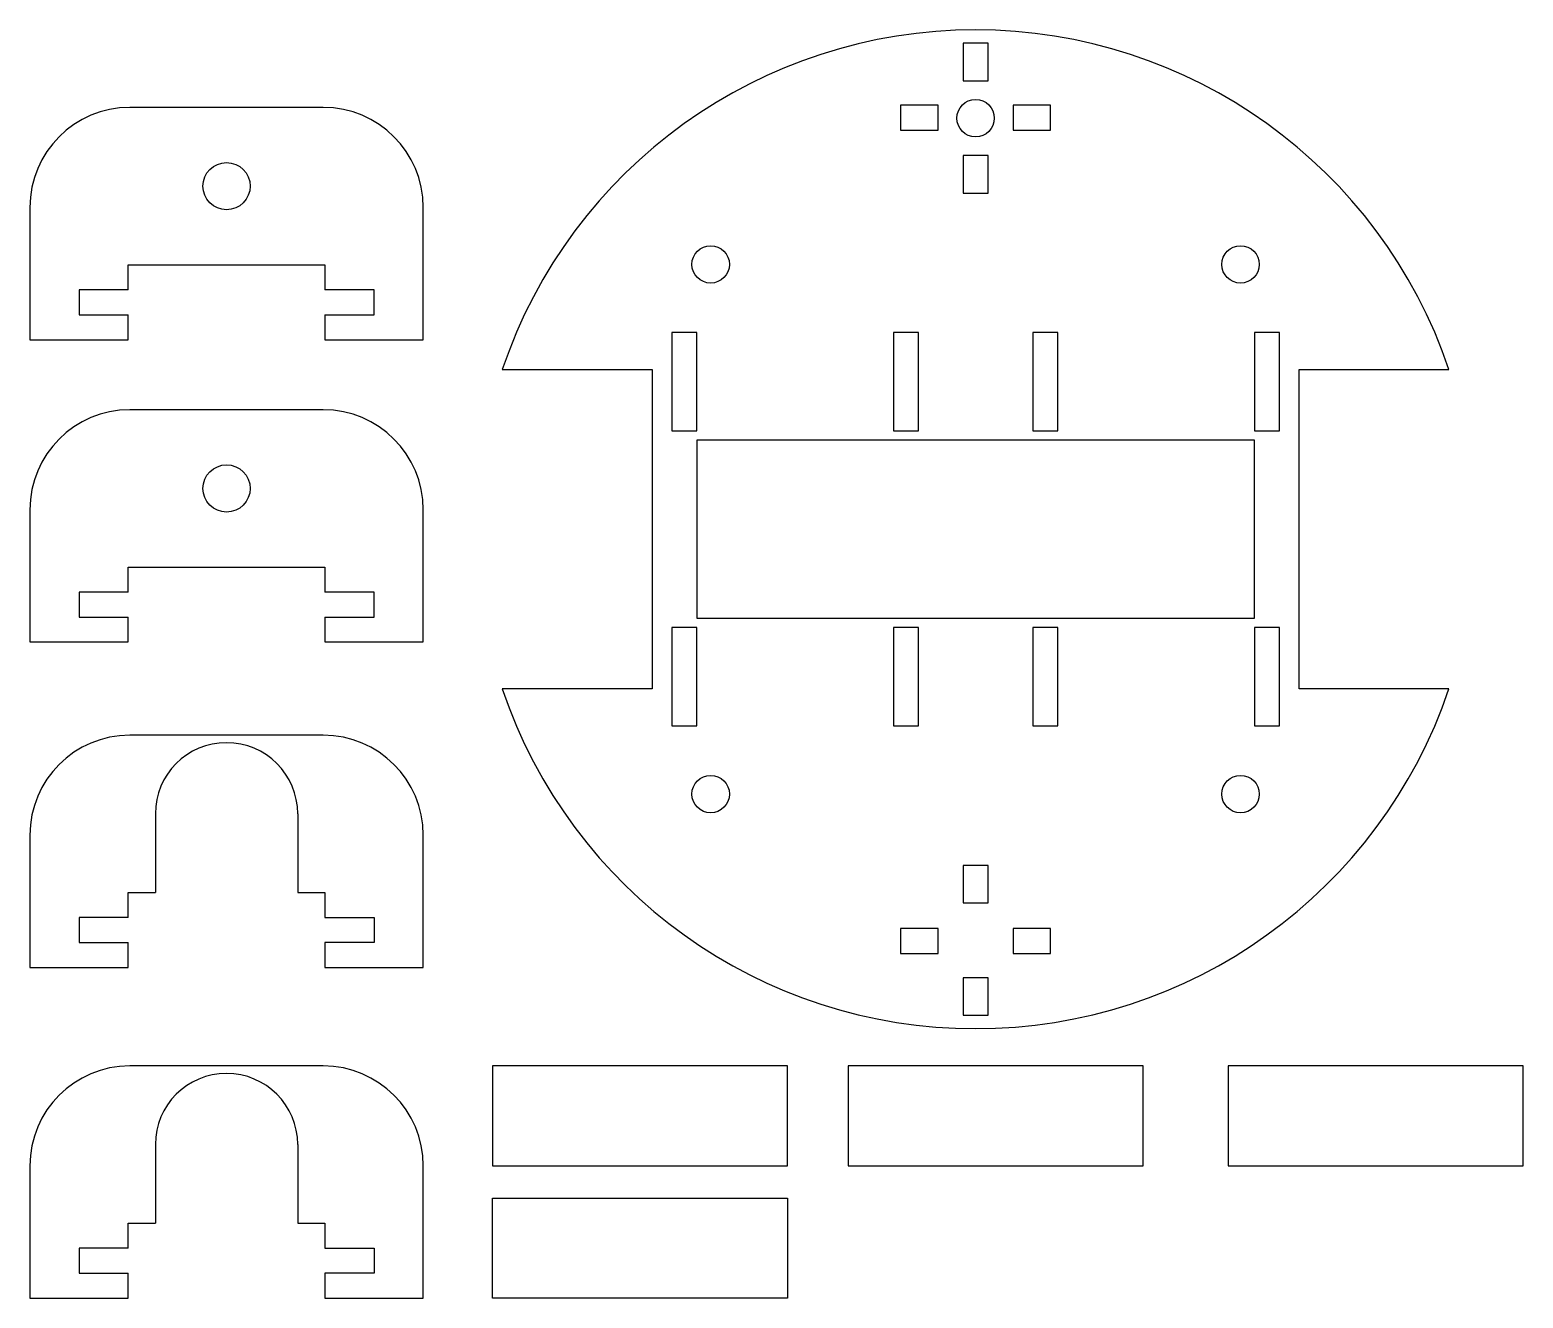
# Model space of a CAD drawing. Header units: millimetres. Extents: x 0 to 397, y 0 to 744.
# Drawn here: x 17.7 to 397.3, y 421.9 to 744.5 of the extents above; entities outside this region: 2.
import ezdxf

# ---------------------------------------------------------------- set-up
doc = ezdxf.new("R2010")
doc.units = ezdxf.units.MM
doc.styles.add('SLDTEXTSTYLE0', font='TXT', dxfattribs={"width": 0.7})

msp = doc.modelspace()

# ---------------------------------------------------------------- linework, layer by layer
at = {"color": 7, "linetype": 'Continuous', "lineweight": 25}
for p, q in [((261.33, 741.04), (254.98, 741.04)), ((254.98, 741.04), (254.98, 731.51)), ((261.33, 731.51), (261.33, 741.04)), ((254.98, 731.51), (261.33, 731.51)), ((248.63, 725.31), (239.1, 725.31)), ((239.1, 725.31), (239.1, 718.96)), ((248.63, 718.96), (248.63, 725.31)), ((277.2, 725.31), (267.68, 725.31)), ((267.68, 725.31), (267.68, 718.96)), ((277.2, 718.96), (277.2, 725.31)), ((92.33, 724.71), (43.13, 724.71)), ((239.1, 718.96), (248.63, 718.96)), ((267.68, 718.96), (277.2, 718.96)), ((261.33, 712.46), (254.98, 712.46)), ((254.98, 712.46), (254.98, 702.94)), ((261.33, 702.94), (261.33, 712.46)), ((254.98, 702.94), (261.33, 702.94)), ((17.73, 699.31), (17.73, 665.66)), ((117.73, 665.66), (117.73, 699.31)), ((42.73, 684.71), (92.73, 684.71)), ((42.73, 678.36), (42.73, 684.71)), ((92.73, 684.71), (92.73, 678.36)), ((30.23, 678.36), (30.23, 672.01)), ((42.73, 678.36), (30.23, 678.36)), ((105.23, 678.36), (92.73, 678.36)), ((105.23, 672.01), (105.23, 678.36)), ((30.23, 672.01), (42.73, 672.01)), ((42.73, 665.66), (42.73, 672.01)), ((92.73, 672.01), (105.23, 672.01)), ((92.73, 672.01), (92.73, 665.66)), ((17.73, 665.66), (42.73, 665.66)), ((92.73, 665.66), (117.73, 665.66)), ((187.27, 667.45), (180.92, 667.45)), ((180.92, 667.45), (180.92, 642.45)), ((187.27, 642.45), (187.27, 667.45)), ((243.62, 667.45), (237.27, 667.45)), ((237.27, 667.45), (237.27, 642.45)), ((243.62, 642.45), (243.62, 667.45)), ((279.04, 667.45), (272.69, 667.45)), ((272.69, 667.45), (272.69, 642.45)), ((279.04, 642.45), (279.04, 667.45)), ((335.39, 667.45), (329.04, 667.45)), ((329.04, 667.45), (329.04, 642.45)), ((335.39, 642.45), (335.39, 667.45)), ((137.82, 658.05), (175.92, 658.05)), ((175.92, 658.05), (175.92, 576.85)), ((340.39, 658.05), (378.49, 658.05)), ((340.39, 576.85), (340.39, 658.05)), ((92.33, 647.83), (43.13, 647.83)), ((180.92, 642.45), (187.27, 642.45)), ((237.27, 642.45), (243.62, 642.45)), ((272.69, 642.45), (279.04, 642.45)), ((329.04, 642.45), (335.39, 642.45)), ((329.04, 640.08), (187.27, 640.08)), ((187.27, 640.08), (187.27, 594.83)), ((329.04, 594.83), (329.04, 640.08)), ((17.73, 622.43), (17.73, 588.78)), ((117.73, 588.78), (117.73, 622.43)), ((42.73, 607.83), (92.73, 607.83)), ((42.73, 601.48), (42.73, 607.83)), ((92.73, 607.83), (92.73, 601.48)), ((30.23, 601.48), (30.23, 595.13)), ((42.73, 601.48), (30.23, 601.48)), ((105.23, 601.48), (92.73, 601.48)), ((105.23, 595.13), (105.23, 601.48)), ((30.23, 595.13), (42.73, 595.13)), ((42.73, 588.78), (42.73, 595.13)), ((92.73, 595.13), (92.73, 588.78)), ((92.73, 595.13), (105.23, 595.13)), ((187.27, 592.45), (180.92, 592.45)), ((180.92, 592.45), (180.92, 567.45)), ((187.27, 594.83), (329.04, 594.83)), ((187.27, 567.45), (187.27, 592.45)), ((243.62, 592.45), (237.27, 592.45)), ((237.27, 592.45), (237.27, 567.45)), ((243.62, 567.45), (243.62, 592.45)), ((272.69, 592.45), (272.69, 567.45)), ((279.04, 592.45), (272.69, 592.45)), ((279.04, 567.45), (279.04, 592.45)), ((329.04, 592.45), (329.04, 567.45)), ((335.39, 592.45), (329.04, 592.45)), ((335.39, 567.45), (335.39, 592.45)), ((17.73, 588.78), (42.73, 588.78)), ((92.73, 588.78), (117.73, 588.78)), ((175.92, 576.85), (137.82, 576.85)), ((378.49, 576.85), (340.39, 576.85)), ((180.92, 567.45), (187.27, 567.45)), ((237.27, 567.45), (243.62, 567.45)), ((272.69, 567.45), (279.04, 567.45)), ((329.04, 567.45), (335.39, 567.45)), ((92.33, 565.07), (43.13, 565.07)), ((49.63, 545.07), (49.63, 525.07)), ((85.83, 545.07), (85.83, 525.07)), ((17.73, 539.67), (17.73, 506.02)), ((117.73, 506.02), (117.73, 539.67)), ((261.33, 531.96), (254.98, 531.96)), ((254.98, 531.96), (254.98, 522.44)), ((261.33, 522.44), (261.33, 531.96)), ((42.73, 525.07), (49.63, 525.07)), ((42.73, 518.72), (42.73, 525.07)), ((85.83, 525.07), (92.73, 525.07)), ((92.73, 525.07), (92.73, 518.72)), ((254.98, 522.44), (261.33, 522.44)), ((30.23, 518.72), (30.23, 512.37)), ((42.73, 518.72), (30.23, 518.72)), ((92.73, 518.72), (105.23, 518.72)), ((105.23, 518.72), (105.23, 512.37)), ((239.1, 515.94), (239.1, 509.59)), ((248.63, 515.94), (239.1, 515.94)), ((248.63, 509.59), (248.63, 515.94)), ((277.2, 515.94), (267.68, 515.94)), ((267.68, 515.94), (267.68, 509.59)), ((277.2, 509.59), (277.2, 515.94)), ((30.23, 512.37), (42.73, 512.37)), ((42.73, 506.02), (42.73, 512.37)), ((92.73, 512.37), (92.73, 506.02)), ((105.23, 512.37), (92.73, 512.37)), ((239.1, 509.59), (248.63, 509.59)), ((267.68, 509.59), (277.2, 509.59)), ((17.73, 506.02), (42.73, 506.02)), ((92.73, 506.02), (117.73, 506.02)), ((261.33, 503.39), (254.98, 503.39)), ((254.98, 503.39), (254.98, 493.86)), ((261.33, 493.86), (261.33, 503.39)), ((254.98, 493.86), (261.33, 493.86)), ((92.33, 480.96), (43.13, 480.96)), ((135.36, 480.96), (135.36, 455.56)), ((210.36, 480.96), (135.36, 480.96)), ((210.36, 455.56), (210.36, 480.96)), ((225.77, 480.96), (225.77, 455.56)), ((300.77, 480.96), (225.77, 480.96)), ((300.77, 455.56), (300.77, 480.96)), ((322.35, 480.96), (322.35, 455.56)), ((397.35, 480.96), (322.35, 480.96)), ((397.35, 455.56), (397.35, 480.96)), ((49.63, 460.96), (49.63, 440.96)), ((85.83, 460.96), (85.83, 440.96)), ((17.73, 455.56), (17.73, 421.91)), ((117.73, 421.91), (117.73, 455.56)), ((135.36, 455.56), (210.36, 455.56)), ((225.77, 455.56), (300.77, 455.56)), ((322.35, 455.56), (397.35, 455.56)), ((135.36, 421.91), (135.36, 447.31)), ((135.36, 447.31), (210.36, 447.31)), ((210.36, 447.31), (210.36, 421.91)), ((42.73, 440.96), (49.63, 440.96)), ((42.73, 434.61), (42.73, 440.96)), ((85.83, 440.96), (92.73, 440.96)), ((92.73, 440.96), (92.73, 434.61)), ((30.23, 434.61), (30.23, 428.26)), ((42.73, 434.61), (30.23, 434.61)), ((92.73, 434.61), (105.23, 434.61)), ((105.23, 434.61), (105.23, 428.26)), ((30.23, 428.26), (42.73, 428.26)), ((42.73, 421.91), (42.73, 428.26)), ((92.73, 428.26), (92.73, 421.91)), ((105.23, 428.26), (92.73, 428.26)), ((17.73, 421.91), (42.73, 421.91)), ((92.73, 421.91), (117.73, 421.91)), ((210.36, 421.91), (135.36, 421.91))]:
    msp.add_line(p, q, dxfattribs=at)
for centre, radius in [((258.15, 721.99), 4.76), ((67.73, 704.71), 6), ((190.8, 684.8), 4.76), ((325.51, 684.8), 4.76), ((67.73, 627.83), 6), ((190.8, 550.1), 4.76), ((325.51, 550.1), 4.76)]:
    msp.add_circle(centre, radius, dxfattribs=at)
for centre, radius, start, end in [((258.15, 617.45), 127, 18.6439, 161.3561), ((43.13, 699.31), 25.4, 90, 180), ((92.33, 699.31), 25.4, 0, 90), ((43.13, 622.43), 25.4, 90, 180), ((92.33, 622.43), 25.4, 0, 90), ((258.15, 617.45), 127, 198.6439, 341.3561), ((43.13, 539.67), 25.4, 90, 180), ((67.73, 545.07), 18.1, 0, 180), ((92.33, 539.67), 25.4, 0, 90), ((43.13, 455.56), 25.4, 90, 180), ((67.73, 460.96), 18.1, 0, 180), ((92.33, 455.56), 25.4, 0, 90)]:
    msp.add_arc(centre, radius, start, end, dxfattribs=at)

# ---------------------------------------------------------------- texts
at = {"color": 7, "linetype": 'Continuous', "char_height": 8.7884, "attachment_point": 1, "style": 'SLDTEXTSTYLE0'}
for s, insert in [('SOLIDWORKS Educational Product.', (0, 24.51)), ('For Instructional Use Only.', (0, 11.33))]:
    msp.add_mtext(s, dxfattribs=dict(at, insert=insert))

doc.saveas('drawing.dxf')
